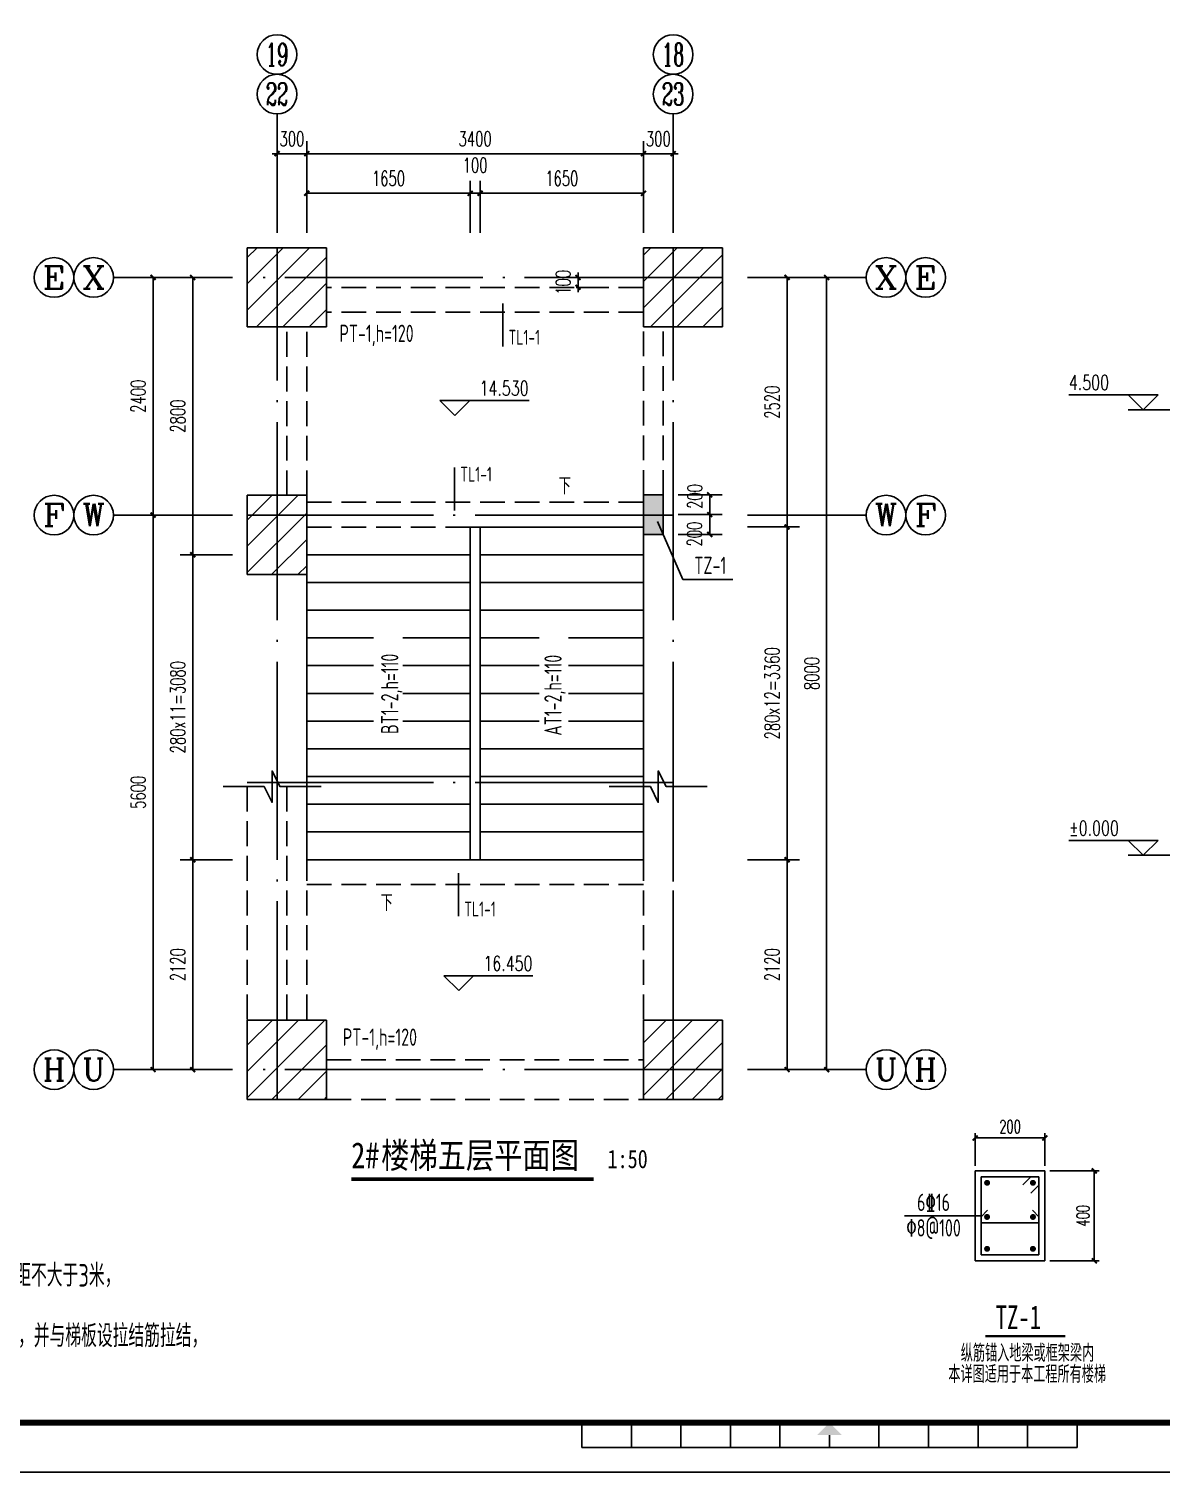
# Model space of a CAD drawing. Extents: x 239268 to 489116, y -316056 to -246175.
# Drawn here: x 275793 to 287227, y -311002 to -296427 of the extents above; entities that cross this region are included whole.
import ezdxf
from ezdxf.enums import TextEntityAlignment as Align

# ---------------------------------------------------------------- set-up
doc = ezdxf.new("R2010")
doc.units = 0
doc.header["$LTSCALE"] = 1000
doc.header["$MEASUREMENT"] = 0
doc.linetypes.add('DASH', pattern=[0.35, 0.25, -0.1])
doc.linetypes.add('DOTE', pattern=[2.42, 2, -0.2, 0.02, -0.2])
doc.layers.get('0').update_dxf_attribs({"linetype": 'CONTINUOUS'})
doc.layers.get('Defpoints').update_dxf_attribs({"color": 6, "linetype": 'CONTINUOUS'})
for name, color, linetype in [('3-ban', 84, 'CONTINUOUS'), ('3-HATCH', 8, 'CONTINUOUS'), ('3-liang-rein', 54, 'CONTINUOUS'), ('3-liang-s', 120, 'CONTINUOUS'), ('3-liang-s-1', 44, 'CONTINUOUS'), ('3-liang-xu', 120, 'DASH'), ('A-STRUC', 4, 'CONTINUOUS'), ('AXIS', 3, 'CONTINUOUS'), ('AXIS_TEXT', 7, 'CONTINUOUS'), ('COLUMN', 2, 'CONTINUOUS'), ('DIM', 4, 'CONTINUOUS'), ('DIM_ELEV', 3, 'CONTINUOUS'), ('DIM_SYMB', 3, 'CONTINUOUS'), ('DOTE', 26, 'DOTE'), ('PUB_TEXT', 7, 'CONTINUOUS'), ('R', 1, 'CONTINUOUS'), ('STAIR', 4, 'CONTINUOUS'), ('TL-DIM', 50, 'CONTINUOUS'), ('图框', 85, 'CONTINUOUS')]:
    doc.layers.add(name, color=color, linetype=linetype)
doc.styles.add('_TCH_AXIS', font='COMPLEX', dxfattribs={"bigfont": 'GBCBIG'})
doc.styles.add('_TCH_DIM', font='SIMPLEX', dxfattribs={"bigfont": 'GBCBIG'})
doc.styles.add('COMPLEX', font='COMPLEX')
doc.styles.add('DIM_FONT', font='SIMPLEX.shx', dxfattribs={"width": 0.65})
doc.styles.add('TSSD_Rein', font='Tssdeng.shx', dxfattribs={"width": 0.7, "bigfont": 'hztxt.shx'})
doc.styles.add('XY', font='SimSun.ttf', dxfattribs={"height": 600})
doc.styles.add('房间名称', font='SIMHEI.TTF', dxfattribs={"width": 0.8})
doc.dimstyles.new('DIMN50', dxfattribs={"dimscale": 0.5, "dimtxt": 300, "dimasz": 100, "dimexe": 250, "dimexo": 300, "dimgap": 150, "dimtad": 1, "dimdec": 0, "dimzin": 0, "dimdsep": 46, "dimtxsty": 'DIM_FONT', "dimblk": 'ARCHTICK', "dimcen": 0.09, "dimclrt": 7, "dimazin": 2, "dimtfac": 1, "dimtdec": 0, "dimtix": 1, "dimtmove": 2, "dimatfit": 3, "dimfxl": 0, "dimtolj": 1, "dimtzin": 0, "dimarcsym": 0})

# ---------------------------------------------------------------- blocks, each defined once
blk = doc.blocks.new('_ArchTick')
at = {"color": 0, "linetype": 'ByBlock', "const_width": 0.4}
blk.add_lwpolyline([(-0.5, -0.5), (0.5, 0.5)], dxfattribs=at)
blk = doc.blocks.new('*D610')
at = {"layer": 'AXIS', "color": 0, "lineweight": -2}
for p, q in [((278599, -298487), (278599, -297962)), ((280249, -298487), (280249, -297962)), ((278599, -298087), (280249, -298087))]:
    blk.add_line(p, q, dxfattribs=at)
at = {"layer": 'Defpoints', "color": 0}
for p in [(280249, -298087), (278599, -298637), (280249, -298637)]:
    blk.add_point(p, dxfattribs=at)
at = {"layer": 'AXIS', "color": 0, "lineweight": -2, "xscale": 50, "yscale": 50, "zscale": 50, "rotation": 180}
blk.add_blockref('_ArchTick', (278599, -298087), dxfattribs=at)
at = {"layer": 'AXIS', "color": 0, "lineweight": -2, "xscale": 50, "yscale": 50, "zscale": 50}
blk.add_blockref('_ArchTick', (280249, -298087), dxfattribs=at)
at = {"layer": 'AXIS', "color": 7, "insert": (279424, -297937), "char_height": 150, "attachment_point": 5, "style": 'DIM_FONT'}
blk.add_mtext('\\A1;1650', dxfattribs=at)
blk = doc.blocks.new('*D611')
at = {"layer": 'AXIS', "color": 0, "lineweight": -2}
for p, q in [((280249, -298487), (280249, -297962)), ((280349, -298487), (280349, -297962)), ((280249, -298087), (280199, -298087)), ((280249, -298087), (280349, -298087)), ((280349, -298087), (280399, -298087))]:
    blk.add_line(p, q, dxfattribs=at)
at = {"layer": 'Defpoints', "color": 0}
for p in [(280349, -298087), (280249, -298637), (280349, -298637)]:
    blk.add_point(p, dxfattribs=at)
at = {"layer": 'AXIS', "color": 0, "lineweight": -2, "xscale": 50, "yscale": 50, "zscale": 50}
blk.add_blockref('_ArchTick', (280249, -298087), dxfattribs=at)
at = {"layer": 'AXIS', "color": 0, "lineweight": -2, "xscale": 50, "yscale": 50, "zscale": 50, "rotation": 180}
blk.add_blockref('_ArchTick', (280349, -298087), dxfattribs=at)
at = {"layer": 'AXIS', "color": 7, "insert": (280299, -297803), "char_height": 150, "attachment_point": 5, "style": 'DIM_FONT'}
blk.add_mtext('\\A1;100', dxfattribs=at)
blk = doc.blocks.new('*D612')
at = {"layer": 'AXIS', "color": 0, "lineweight": -2}
for p, q in [((280349, -298487), (280349, -297962)), ((281999, -298487), (281999, -297962)), ((280349, -298087), (281999, -298087))]:
    blk.add_line(p, q, dxfattribs=at)
at = {"layer": 'Defpoints', "color": 0}
for p in [(281999, -298087), (280349, -298637), (281999, -298637)]:
    blk.add_point(p, dxfattribs=at)
at = {"layer": 'AXIS', "color": 0, "lineweight": -2, "xscale": 50, "yscale": 50, "zscale": 50, "rotation": 180}
blk.add_blockref('_ArchTick', (280349, -298087), dxfattribs=at)
at = {"layer": 'AXIS', "color": 0, "lineweight": -2, "xscale": 50, "yscale": 50, "zscale": 50}
blk.add_blockref('_ArchTick', (281999, -298087), dxfattribs=at)
at = {"layer": 'AXIS', "color": 7, "insert": (281174, -297937), "char_height": 150, "attachment_point": 5, "style": 'DIM_FONT'}
blk.add_mtext('\\A1;1650', dxfattribs=at)
blk = doc.blocks.new('*D613')
at = {"layer": 'AXIS', "color": 0, "lineweight": -2}
for p, q in [((278299, -298487), (278299, -297562)), ((278599, -298487), (278599, -297562)), ((278299, -297687), (278249, -297687)), ((278299, -297687), (278599, -297687)), ((278599, -297687), (278649, -297687))]:
    blk.add_line(p, q, dxfattribs=at)
at = {"layer": 'Defpoints', "color": 0}
for p in [(278599, -297687), (278299, -298637), (278599, -298637)]:
    blk.add_point(p, dxfattribs=at)
at = {"layer": 'AXIS', "color": 0, "lineweight": -2, "xscale": 50, "yscale": 50, "zscale": 50}
blk.add_blockref('_ArchTick', (278299, -297687), dxfattribs=at)
at = {"layer": 'AXIS', "color": 0, "lineweight": -2, "xscale": 50, "yscale": 50, "zscale": 50, "rotation": 180}
blk.add_blockref('_ArchTick', (278599, -297687), dxfattribs=at)
at = {"layer": 'AXIS', "color": 7, "insert": (278449, -297537), "char_height": 150, "attachment_point": 5, "style": 'DIM_FONT'}
blk.add_mtext('\\A1;300', dxfattribs=at)
blk = doc.blocks.new('*D614')
at = {"layer": 'AXIS', "color": 0, "lineweight": -2}
for p, q in [((278599, -298487), (278599, -297562)), ((281999, -298487), (281999, -297562)), ((278599, -297687), (281999, -297687))]:
    blk.add_line(p, q, dxfattribs=at)
at = {"layer": 'Defpoints', "color": 0}
for p in [(281999, -297687), (278599, -298637), (281999, -298637)]:
    blk.add_point(p, dxfattribs=at)
at = {"layer": 'AXIS', "color": 0, "lineweight": -2, "xscale": 50, "yscale": 50, "zscale": 50, "rotation": 180}
blk.add_blockref('_ArchTick', (278599, -297687), dxfattribs=at)
at = {"layer": 'AXIS', "color": 0, "lineweight": -2, "xscale": 50, "yscale": 50, "zscale": 50}
blk.add_blockref('_ArchTick', (281999, -297687), dxfattribs=at)
at = {"layer": 'AXIS', "color": 7, "insert": (280299, -297537), "char_height": 150, "attachment_point": 5, "style": 'DIM_FONT'}
blk.add_mtext('\\A1;3400', dxfattribs=at)
blk = doc.blocks.new('*D615')
at = {"layer": 'AXIS', "color": 0, "lineweight": -2}
for p, q in [((281999, -298487), (281999, -297562)), ((282299, -298487), (282299, -297562)), ((281999, -297687), (281949, -297687)), ((281999, -297687), (282299, -297687)), ((282299, -297687), (282349, -297687))]:
    blk.add_line(p, q, dxfattribs=at)
at = {"layer": 'Defpoints', "color": 0}
for p in [(282299, -297687), (281999, -298637), (282299, -298637)]:
    blk.add_point(p, dxfattribs=at)
at = {"layer": 'AXIS', "color": 0, "lineweight": -2, "xscale": 50, "yscale": 50, "zscale": 50}
blk.add_blockref('_ArchTick', (281999, -297687), dxfattribs=at)
at = {"layer": 'AXIS', "color": 0, "lineweight": -2, "xscale": 50, "yscale": 50, "zscale": 50, "rotation": 180}
blk.add_blockref('_ArchTick', (282299, -297687), dxfattribs=at)
at = {"layer": 'AXIS', "color": 7, "insert": (282149, -297537), "char_height": 150, "attachment_point": 5, "style": 'DIM_FONT'}
blk.add_mtext('\\A1;300', dxfattribs=at)
blk = doc.blocks.new('*D542')
at = {"layer": 'AXIS', "color": 0, "lineweight": -2}
for p, q in [((283049, -304817), (283574, -304817)), ((283449, -306937), (283449, -304817)), ((283049, -306937), (283574, -306937))]:
    blk.add_line(p, q, dxfattribs=at)
at = {"layer": 'Defpoints', "color": 0}
for p in [(282899, -304817), (283449, -304817), (282899, -306937)]:
    blk.add_point(p, dxfattribs=at)
at = {"layer": 'AXIS', "color": 0, "lineweight": -2, "xscale": 50, "yscale": 50, "zscale": 50}
for p, rotation in [((283449, -304817), 90), ((283449, -306937), 270)]:
    blk.add_blockref('_ArchTick', p, dxfattribs=dict(at, rotation=rotation))
at = {"layer": 'AXIS', "color": 7, "insert": (283299, -305877), "char_height": 150, "attachment_point": 5, "rotation": 90, "style": 'DIM_FONT'}
blk.add_mtext('\\A1;2120', dxfattribs=at)
blk = doc.blocks.new('*D543')
at = {"layer": 'AXIS', "color": 0, "lineweight": -2}
for p, q in [((283049, -301457), (283574, -301457)), ((283449, -304817), (283449, -301457)), ((283049, -304817), (283574, -304817))]:
    blk.add_line(p, q, dxfattribs=at)
at = {"layer": 'Defpoints', "color": 0}
for p in [(282899, -301457), (283449, -301457), (282899, -304817)]:
    blk.add_point(p, dxfattribs=at)
at = {"layer": 'AXIS', "color": 0, "lineweight": -2, "xscale": 50, "yscale": 50, "zscale": 50}
for p, rotation in [((283449, -301457), 90), ((283449, -304817), 270)]:
    blk.add_blockref('_ArchTick', p, dxfattribs=dict(at, rotation=rotation))
at = {"layer": 'AXIS', "color": 7, "insert": (283299, -303137), "char_height": 150, "attachment_point": 5, "rotation": 90, "style": 'DIM_FONT'}
blk.add_mtext('\\A1;280x12=3360', dxfattribs=at)
blk = doc.blocks.new('*D544')
at = {"layer": 'AXIS', "color": 0, "lineweight": -2}
for p, q in [((283049, -298937), (283574, -298937)), ((283449, -301457), (283449, -298937)), ((283049, -301457), (283574, -301457))]:
    blk.add_line(p, q, dxfattribs=at)
at = {"layer": 'Defpoints', "color": 0}
for p in [(282899, -298937), (283449, -298937), (282899, -301457)]:
    blk.add_point(p, dxfattribs=at)
at = {"layer": 'AXIS', "color": 0, "lineweight": -2, "xscale": 50, "yscale": 50, "zscale": 50}
for p, rotation in [((283449, -298937), 90), ((283449, -301457), 270)]:
    blk.add_blockref('_ArchTick', p, dxfattribs=dict(at, rotation=rotation))
at = {"layer": 'AXIS', "color": 7, "insert": (283299, -300197), "char_height": 150, "attachment_point": 5, "rotation": 90, "style": 'DIM_FONT'}
blk.add_mtext('\\A1;2520', dxfattribs=at)
blk = doc.blocks.new('*D545')
at = {"layer": 'AXIS', "color": 0, "lineweight": -2}
for p, q in [((283049, -298937), (283974, -298937)), ((283849, -306937), (283849, -298937)), ((283049, -306937), (283974, -306937))]:
    blk.add_line(p, q, dxfattribs=at)
at = {"layer": 'Defpoints', "color": 0}
for p in [(282899, -298937), (283849, -298937), (282899, -306937)]:
    blk.add_point(p, dxfattribs=at)
at = {"layer": 'AXIS', "color": 0, "lineweight": -2, "xscale": 50, "yscale": 50, "zscale": 50}
for p, rotation in [((283849, -298937), 90), ((283849, -306937), 270)]:
    blk.add_blockref('_ArchTick', p, dxfattribs=dict(at, rotation=rotation))
at = {"layer": 'AXIS', "color": 7, "insert": (283699, -302937), "char_height": 150, "attachment_point": 5, "rotation": 90, "style": 'DIM_FONT'}
blk.add_mtext('\\A1;8000', dxfattribs=at)
blk = doc.blocks.new('*D546')
at = {"layer": 'AXIS', "color": 0, "lineweight": -2}
for p, q in [((277849, -304817), (277322, -304817)), ((277447, -306937), (277447, -304817)), ((277849, -306937), (277322, -306937))]:
    blk.add_line(p, q, dxfattribs=at)
at = {"layer": 'Defpoints', "color": 0}
for p in [(277447, -304817), (277999, -304817), (277999, -306937)]:
    blk.add_point(p, dxfattribs=at)
at = {"layer": 'AXIS', "color": 0, "lineweight": -2, "xscale": 50, "yscale": 50, "zscale": 50}
for p, rotation in [((277447, -304817), 90), ((277447, -306937), 270)]:
    blk.add_blockref('_ArchTick', p, dxfattribs=dict(at, rotation=rotation))
at = {"layer": 'AXIS', "color": 7, "insert": (277297, -305877), "char_height": 150, "attachment_point": 5, "rotation": 90, "style": 'DIM_FONT'}
blk.add_mtext('\\A1;2120', dxfattribs=at)
blk = doc.blocks.new('*D547')
at = {"layer": 'AXIS', "color": 0, "lineweight": -2}
for p, q in [((277849, -301737), (277322, -301737)), ((277447, -304817), (277447, -301737)), ((277849, -304817), (277322, -304817))]:
    blk.add_line(p, q, dxfattribs=at)
at = {"layer": 'Defpoints', "color": 0}
for p in [(277447, -301737), (277999, -301737), (277999, -304817)]:
    blk.add_point(p, dxfattribs=at)
at = {"layer": 'AXIS', "color": 0, "lineweight": -2, "xscale": 50, "yscale": 50, "zscale": 50}
for p, rotation in [((277447, -301737), 90), ((277447, -304817), 270)]:
    blk.add_blockref('_ArchTick', p, dxfattribs=dict(at, rotation=rotation))
at = {"layer": 'AXIS', "color": 7, "insert": (277297, -303277), "char_height": 150, "attachment_point": 5, "rotation": 90, "style": 'DIM_FONT'}
blk.add_mtext('\\A1;280x11=3080', dxfattribs=at)
blk = doc.blocks.new('*D548')
at = {"layer": 'AXIS', "color": 0, "lineweight": -2}
for p, q in [((277849, -298937), (277322, -298937)), ((277447, -301737), (277447, -298937)), ((277849, -301737), (277322, -301737))]:
    blk.add_line(p, q, dxfattribs=at)
at = {"layer": 'Defpoints', "color": 0}
for p in [(277447, -298937), (277999, -298937), (277999, -301737)]:
    blk.add_point(p, dxfattribs=at)
at = {"layer": 'AXIS', "color": 0, "lineweight": -2, "xscale": 50, "yscale": 50, "zscale": 50}
for p, rotation in [((277447, -298937), 90), ((277447, -301737), 270)]:
    blk.add_blockref('_ArchTick', p, dxfattribs=dict(at, rotation=rotation))
at = {"layer": 'AXIS', "color": 7, "insert": (277297, -300337), "char_height": 150, "attachment_point": 5, "rotation": 90, "style": 'DIM_FONT'}
blk.add_mtext('\\A1;2800', dxfattribs=at)
blk = doc.blocks.new('*D549')
at = {"layer": 'AXIS', "color": 0, "lineweight": -2}
for p, q in [((277849, -301337), (276922, -301337)), ((277047, -306937), (277047, -301337)), ((277849, -306937), (276922, -306937))]:
    blk.add_line(p, q, dxfattribs=at)
at = {"layer": 'Defpoints', "color": 0}
for p in [(277047, -301337), (277999, -301337), (277999, -306937)]:
    blk.add_point(p, dxfattribs=at)
at = {"layer": 'AXIS', "color": 0, "lineweight": -2, "xscale": 50, "yscale": 50, "zscale": 50}
for p, rotation in [((277047, -301337), 90), ((277047, -306937), 270)]:
    blk.add_blockref('_ArchTick', p, dxfattribs=dict(at, rotation=rotation))
at = {"layer": 'AXIS', "color": 7, "insert": (276897, -304137), "char_height": 150, "attachment_point": 5, "rotation": 90, "style": 'DIM_FONT'}
blk.add_mtext('\\A1;5600', dxfattribs=at)
blk = doc.blocks.new('*D550')
at = {"layer": 'AXIS', "color": 0, "lineweight": -2}
for p, q in [((277849, -298937), (276922, -298937)), ((277047, -301337), (277047, -298937)), ((277849, -301337), (276922, -301337))]:
    blk.add_line(p, q, dxfattribs=at)
at = {"layer": 'Defpoints', "color": 0}
for p in [(277047, -298937), (277999, -298937), (277999, -301337)]:
    blk.add_point(p, dxfattribs=at)
at = {"layer": 'AXIS', "color": 0, "lineweight": -2, "xscale": 50, "yscale": 50, "zscale": 50}
for p, rotation in [((277047, -298937), 90), ((277047, -301337), 270)]:
    blk.add_blockref('_ArchTick', p, dxfattribs=dict(at, rotation=rotation))
at = {"layer": 'AXIS', "color": 7, "insert": (276897, -300137), "char_height": 150, "attachment_point": 5, "rotation": 90, "style": 'DIM_FONT'}
blk.add_mtext('\\A1;2400', dxfattribs=at)
blk = doc.blocks.new('_AXISO')
blk.add_circle((0, 0), 0.5)
at = {"layer": 'AXIS_TEXT', "style": 'COMPLEX', "width": 1.041667}
blk.add_attdef('A', text='', height=0.56, dxfattribs=at).set_placement((-0.25, -0.28), (0.25, -0.28), align=Align.FIT)
blk = doc.blocks.new('TJAD_TK_A1')
at = {"layer": '图框'}
for p, q in [((870.88, 361.45), (870.88, 366.45)), ((880.88, 361.45), (880.88, 366.45)), ((890.88, 361.45), (890.88, 366.45)), ((900.88, 361.45), (900.88, 366.45)), ((910.88, 361.45), (910.88, 366.45)), ((930.88, 361.45), (930.88, 366.45)), ((940.88, 361.45), (940.88, 366.45)), ((950.88, 361.45), (950.88, 366.45)), ((960.88, 361.45), (960.88, 366.45)), ((970.88, 361.45), (970.88, 366.45)), ((870.88, 361.45), (970.88, 361.45)), ((500.38, 356.45), (1341.38, 356.45))]:
    blk.add_line(p, q, dxfattribs=at)
at = {"layer": '图框', "const_width": 1.2}
blk.add_lwpolyline([(1331.38, 940.45), (525.38, 940.45), (525.38, 366.45), (1331.38, 366.45)], close=True, dxfattribs=at)
at = {"layer": '图框', "const_width": 0.3}
blk.add_lwpolyline([(920.88, 363.95), (920.88, 361.45)], dxfattribs=at)
at = {"layer": '图框'}
blk.add_solid([(918.38, 363.95), (923.38, 363.95), (920.88, 366.45)], dxfattribs=at)
blk = doc.blocks.new('*D704')
at = {"layer": 'Defpoints', "color": 0}
for p in [(285349, -307627), (285349, -307960), (286052, -307960)]:
    blk.add_point(p, dxfattribs=at)
at = {"layer": 'DIM', "lineweight": -2}
for p, q in [((285349, -307910), (285349, -307577)), ((286052, -307627), (285349, -307627)), ((286052, -307910), (286052, -307577))]:
    blk.add_line(p, q, dxfattribs=at)
at = {"layer": 'DIM', "lineweight": -2, "xscale": 50, "yscale": 50, "zscale": 50, "rotation": 180}
blk.add_blockref('_ArchTick', (285349, -307627), dxfattribs=at)
at = {"layer": 'DIM', "lineweight": -2, "xscale": 50, "yscale": 50, "zscale": 50}
blk.add_blockref('_ArchTick', (286052, -307627), dxfattribs=at)
at = {"layer": 'DIM', "color": 3, "insert": (285701, -307512), "char_height": 130, "attachment_point": 5, "style": 'DIM_FONT'}
blk.add_mtext('\\A1;200', dxfattribs=at)
blk = doc.blocks.new('*D705')
at = {"layer": 'Defpoints', "color": 0}
for p in [(286052, -307960), (286552, -307960), (286052, -308867)]:
    blk.add_point(p, dxfattribs=at)
at = {"layer": 'DIM', "lineweight": -2}
for p, q in [((286102, -307960), (286602, -307960)), ((286552, -308867), (286552, -307960)), ((286102, -308867), (286602, -308867))]:
    blk.add_line(p, q, dxfattribs=at)
at = {"layer": 'DIM', "lineweight": -2, "xscale": 50, "yscale": 50, "zscale": 50}
for p, rotation in [((286552, -307960), 90), ((286552, -308867), 270)]:
    blk.add_blockref('_ArchTick', p, dxfattribs=dict(at, rotation=rotation))
at = {"layer": 'DIM', "color": 3, "insert": (286437, -308413), "char_height": 130, "attachment_point": 5, "rotation": 90, "style": 'DIM_FONT'}
blk.add_mtext('\\A1;400', dxfattribs=at)
blk = doc.blocks.new('*D709')
at = {"layer": '3-liang-s', "color": 0, "lineweight": -2}
for p, q in [((281338, -298937), (281338, -298887)), ((281318, -298937), (281463, -298937)), ((281318, -299037), (281463, -299037)), ((281338, -298937), (281338, -299037)), ((281338, -299037), (281338, -299087))]:
    blk.add_line(p, q, dxfattribs=at)
at = {"layer": 'Defpoints', "color": 0}
for p in [(281168, -298937), (281168, -299037), (281338, -299037)]:
    blk.add_point(p, dxfattribs=at)
at = {"layer": '3-liang-s', "color": 0, "lineweight": -2, "xscale": 50, "yscale": 50, "zscale": 50}
for p, rotation in [((281338, -298937), 270), ((281338, -299037), 90)]:
    blk.add_blockref('_ArchTick', p, dxfattribs=dict(at, rotation=rotation))
at = {"layer": '3-liang-s', "color": 7, "insert": (281188, -298987), "char_height": 150, "attachment_point": 5, "rotation": 90, "style": 'DIM_FONT'}
blk.add_mtext('\\A1;100', dxfattribs=at)
blk = doc.blocks.new('*D716')
at = {"layer": '3-liang-s', "color": 0, "lineweight": -2}
for p, q in [((282349, -301132), (282793, -301132)), ((282668, -301132), (282668, -301332)), ((282349, -301332), (282793, -301332))]:
    blk.add_line(p, q, dxfattribs=at)
at = {"layer": 'Defpoints', "color": 0}
for p in [(282199, -301132), (282199, -301332), (282668, -301332)]:
    blk.add_point(p, dxfattribs=at)
at = {"layer": '3-liang-s', "color": 0, "lineweight": -2, "xscale": 50, "yscale": 50, "zscale": 50}
for p, rotation in [((282668, -301132), 90), ((282668, -301332), 270)]:
    blk.add_blockref('_ArchTick', p, dxfattribs=dict(at, rotation=rotation))
at = {"layer": '3-liang-s', "color": 7, "insert": (282518, -301149), "char_height": 150, "attachment_point": 5, "rotation": 90, "style": 'DIM_FONT'}
blk.add_mtext('\\A1;200', dxfattribs=at)
blk = doc.blocks.new('*D717')
at = {"layer": '3-liang-s', "color": 0, "lineweight": -2}
for p, q in [((282349, -301332), (282793, -301332)), ((282668, -301332), (282668, -301532)), ((282348, -301532), (282793, -301532))]:
    blk.add_line(p, q, dxfattribs=at)
at = {"layer": 'Defpoints', "color": 0}
for p in [(282199, -301332), (282198, -301532), (282668, -301532)]:
    blk.add_point(p, dxfattribs=at)
at = {"layer": '3-liang-s', "color": 0, "lineweight": -2, "xscale": 50, "yscale": 50, "zscale": 50}
for p, rotation in [((282668, -301332), 90), ((282668, -301532), 270)]:
    blk.add_blockref('_ArchTick', p, dxfattribs=dict(at, rotation=rotation))
at = {"layer": '3-liang-s', "color": 7, "insert": (282515, -301529), "char_height": 150, "attachment_point": 5, "rotation": 90, "style": 'DIM_FONT'}
blk.add_mtext('\\A1;200', dxfattribs=at)

msp = doc.modelspace()

# ---------------------------------------------------------------- hatches: boundary and pattern name
at = {"layer": '3-HATCH'}
h = msp.add_hatch(dxfattribs=at)
h.set_pattern_fill('ANSI31', color=256, scale=1500, style=0)
h.paths.add_polyline_path([(278798.5, -298637.2), (277998.5, -298637.2), (277998.5, -299437.2), (278798.5, -299437.2)])
h = msp.add_hatch(dxfattribs=at)
h.set_pattern_fill('ANSI31', color=256, scale=1500, style=0)
h.paths.add_polyline_path([(282798.5, -298637.2), (281998.5, -298637.2), (281998.5, -299437.2), (282798.5, -299437.2)])
h = msp.add_hatch(dxfattribs=at)
h.set_pattern_fill('ANSI31', color=256, scale=1500, style=0)
h.paths.add_polyline_path([(278598.5, -301937.2), (278598.5, -301137.2), (277998.5, -301137.2), (277998.5, -301937.2)])
msp.add_hatch(color=256, dxfattribs=at).paths.add_polyline_path([(281998.5, -301532.2), (282198.5, -301532.2), (282198.5, -301132.2), (281998.5, -301132.2)])
h = msp.add_hatch(dxfattribs=at)
h.set_pattern_fill('ANSI31', color=256, scale=1500, style=0)
h.paths.add_polyline_path([(278798.5, -306437.2), (277998.5, -306437.2), (277998.5, -307237.2), (278798.5, -307237.2)])
h = msp.add_hatch(dxfattribs=at)
h.set_pattern_fill('ANSI31', color=256, scale=1500, style=0)
h.paths.add_polyline_path([(282798.5, -306437.2), (281998.5, -306437.2), (281998.5, -307237.2), (282798.5, -307237.2)])

# ---------------------------------------------------------------- linework, layer by layer
at = {"layer": '3-ban'}
for p, q in [((282141.4, -301402), (282398.1, -301989)), ((282398.1, -301989), (282902.1, -301989)), ((285409.1, -308413.3), (284636.3, -308413.3))]:
    msp.add_line(p, q, dxfattribs=at)
at = {"layer": '3-liang-rein'}
for p, q in [((280577.9, -299633.7), (280577.9, -299200.7)), ((280091.5, -301290.2), (280091.5, -300857.2)), ((280130.6, -305386.2), (280130.6, -304953.2))]:
    msp.add_line(p, q, dxfattribs=at)
at = {"layer": '3-liang-s-1'}
for points in [[(278742.9, -304079.4), (278328.6, -304079.4), (278248.5, -303919.8), (278248.5, -304239.1), (278168.4, -304079.4), (277754.1, -304079.4)], [(282642.9, -304079.4), (282228.6, -304079.4), (282148.5, -303919.8), (282148.5, -304239.1), (282068.4, -304079.4), (281654.1, -304079.4)]]:
    msp.add_lwpolyline(points, dxfattribs=at)
at = {"layer": '3-liang-xu'}
for p, q in [((281998.5, -299037.2), (278798.5, -299037.2)), ((281998.5, -299287.2), (278798.5, -299287.2)), ((278398.5, -301137.2), (278398.5, -299437.2)), ((278598.5, -301137.2), (278598.5, -299437.2)), ((281998.5, -301132.2), (281998.5, -299437.2)), ((282198.5, -301132.2), (282198.5, -299437.2)), ((281998.5, -301207.2), (278598.5, -301207.2)), ((281998.5, -301457.2), (278598.5, -301457.2)), ((277998.5, -304079.4), (277998.5, -306437.2)), ((278398.5, -304079.4), (278398.5, -306437.2)), ((278598.5, -304079.4), (278598.5, -306437.2)), ((281998.5, -304079.4), (281998.5, -306437.2)), ((282298.5, -304079.4), (282298.5, -306437.2)), ((281998.5, -304817.2), (278598.5, -304817.2)), ((281998.5, -305067.2), (278598.5, -305067.2)), ((278798.5, -306837.2), (281998.5, -306837.2)), ((278798.5, -307237.2), (281998.5, -307237.2))]:
    msp.add_line(p, q, dxfattribs=at)
at = {"layer": 'A-STRUC'}
for p, q in [((285349.1, -307959.9), (286052.1, -307959.9)), ((285349.1, -308866.7), (285349.1, -307959.9)), ((286052.1, -307959.9), (286052.1, -308866.7)), ((285349.1, -308866.7), (286052.1, -308866.7))]:
    msp.add_line(p, q, dxfattribs=at)
at = {"layer": 'AXIS'}
for p, q in [((278298.5, -296885.4), (278298.5, -296885.4)), ((282298.5, -296885.4), (282298.5, -296885.4)), ((278298.5, -298487.2), (278298.5, -297285.4)), ((282298.5, -298487.2), (282298.5, -297285.4)), ((276246.8, -298937.2), (276246.8, -298937.2)), ((277848.5, -298937.2), (276646.8, -298937.2)), ((283048.5, -298937.2), (284248.5, -298937.2)), ((284648.5, -298937.2), (284648.5, -298937.2)), ((276246.8, -301337.2), (276246.8, -301337.2)), ((277848.5, -301337.2), (276646.8, -301337.2)), ((283048.5, -301337.2), (284248.5, -301337.2)), ((284648.5, -301337.2), (284648.5, -301337.2)), ((276246.8, -306937.2), (276246.8, -306937.2)), ((277848.5, -306937.2), (276646.8, -306937.2)), ((283048.5, -306937.2), (284248.5, -306937.2)), ((284648.5, -306937.2), (284648.5, -306937.2))]:
    msp.add_line(p, q, dxfattribs=at)
at = {"layer": 'COLUMN'}
for p, q in [((278798.5, -298637.2), (277998.5, -298637.2)), ((277998.5, -298637.2), (277998.5, -299437.2)), ((278798.5, -299437.2), (278798.5, -298637.2)), ((282798.5, -298637.2), (281998.5, -298637.2)), ((281998.5, -298637.2), (281998.5, -299437.2)), ((282798.5, -299437.2), (282798.5, -298637.2)), ((277998.5, -299437.2), (278798.5, -299437.2)), ((281998.5, -299437.2), (282798.5, -299437.2)), ((278598.5, -301137.2), (277998.5, -301137.2)), ((277998.5, -301137.2), (277998.5, -301937.2)), ((278598.5, -301937.2), (278598.5, -301137.2)), ((277998.5, -301937.2), (278598.5, -301937.2)), ((278798.5, -306437.2), (277998.5, -306437.2)), ((277998.5, -306437.2), (277998.5, -307237.2)), ((278798.5, -307237.2), (278798.5, -306437.2)), ((282798.5, -306437.2), (281998.5, -306437.2)), ((281998.5, -306437.2), (281998.5, -307237.2)), ((282798.5, -307237.2), (282798.5, -306437.2)), ((277998.5, -307237.2), (278798.5, -307237.2)), ((281998.5, -307237.2), (282798.5, -307237.2))]:
    msp.add_line(p, q, dxfattribs=at)
msp.add_lwpolyline([(281998.5, -301532.2), (282198.5, -301532.2), (282198.5, -301132.2), (281998.5, -301132.2)], close=True, dxfattribs=at)
at = {"layer": 'DIM_ELEV'}
for p, q in [((280094.1, -300330.2), (279944.1, -300180.2)), ((279944.1, -300180.2), (280844.1, -300180.2)), ((280094.1, -300330.2), (280244.1, -300180.2)), ((287195.3, -300122.4), (286295.3, -300122.4)), ((287045.3, -300272.4), (286895.3, -300122.4)), ((287045.3, -300272.4), (287195.3, -300122.4)), ((287906.3, -300272.4), (286895.3, -300272.4)), ((287195.3, -304622.4), (286295.3, -304622.4)), ((287045.3, -304772.4), (286895.3, -304622.4)), ((287045.3, -304772.4), (287195.3, -304622.4)), ((287906.3, -304772.4), (286895.3, -304772.4)), ((280133, -306138.6), (279983, -305988.6)), ((279983, -305988.6), (280883, -305988.6)), ((280133, -306138.6), (280283, -305988.6))]:
    msp.add_line(p, q, dxfattribs=at)
at = {"layer": 'DIM_SYMB'}
for points in [[(281203.5, -301207.2, 0, 0, 0), (281203.5, -301617.2, 40, 0, 0), (281203.5, -301767.2, 0, 0, 0)], [(279423.5, -304972.5, 0, 0, 0), (279423.5, -304562.5, 40, 0, 0), (279423.5, -304412.5, 0, 0, 0)]]:
    msp.add_lwpolyline(points, format="xyseb", dxfattribs=at)
at = {"layer": 'DIM_SYMB', "const_width": 35}
msp.add_lwpolyline([(279047.8, -308043.4), (281496, -308043.4)], dxfattribs=at)
at = {"layer": 'DOTE'}
for p, q in [((278298.5, -307237.2), (278298.5, -298637.2)), ((282298.5, -307237.2), (282298.5, -298637.2)), ((282798.5, -298937.2), (277998.5, -298937.2)), ((282298.5, -301337.2), (277998.5, -301337.2)), ((282298.5, -304037.2), (277998.5, -304037.2)), ((282798.5, -306937.2), (277998.5, -306937.2))]:
    msp.add_line(p, q, dxfattribs=at)
at = {"layer": 'R'}
for p, q in [((285409.1, -308019.9), (285992.1, -308019.9)), ((285409.1, -308806.7), (285409.1, -308019.9)), ((285909.1, -308019), (285828.4, -308099.7)), ((285993, -308102.9), (285912.3, -308183.6)), ((285992.1, -308019.9), (285992.1, -308806.7)), ((285474.2, -308357.8), (285409.1, -308424.8)), ((285927, -308357.8), (285992.1, -308424.8)), ((285409.1, -308483.8), (285992.1, -308483.8)), ((285992.1, -308806.7), (285409.1, -308806.7))]:
    msp.add_line(p, q, dxfattribs=at)
at = {"layer": 'R', "const_width": 30}
for points in [[(285454.1, -308079.9, 1), (285484.1, -308079.9, 1)], [(285947.1, -308079.9, -1), (285917.1, -308079.9, -1)], [(285454.1, -308424.5, -1), (285484.1, -308424.5, -1)], [(285947.1, -308424.5, 1), (285917.1, -308424.5, 1)], [(285454.1, -308746.7, -1), (285484.1, -308746.7, -1)], [(285947.1, -308746.7, 1), (285917.1, -308746.7, 1)]]:
    msp.add_lwpolyline(points, format="xyb", close=True, dxfattribs=at)
at = {"layer": 'STAIR'}
for p, q in [((280348.5, -301457.2), (280248.5, -301457.2)), ((280248.5, -301457.2), (280248.5, -301737.2)), ((280348.5, -301457.2), (281998.5, -301457.2)), ((280348.5, -304817.2), (280348.5, -301457.2)), ((281998.5, -304817.2), (281998.5, -301457.2)), ((280248.5, -301737.2), (278598.5, -301737.2)), ((280248.5, -301737.2), (280248.5, -304817.2)), ((280348.5, -301737.2), (281998.5, -301737.2)), ((278598.5, -301937.2), (278598.5, -304817.2)), ((280248.5, -302017.2), (278598.5, -302017.2)), ((280348.5, -302017.2), (281998.5, -302017.2)), ((280248.5, -302297.2), (278598.5, -302297.2)), ((280348.5, -302297.2), (281998.5, -302297.2)), ((279271.8, -302577.2), (278598.5, -302577.2)), ((280248.5, -302577.2), (279569.3, -302577.2)), ((280348.5, -302577.2), (280945.2, -302577.2)), ((281242.7, -302577.2), (281998.5, -302577.2)), ((279271.8, -302857.2), (278598.5, -302857.2)), ((280248.5, -302857.2), (279569.3, -302857.2)), ((280348.5, -302857.2), (280945.2, -302857.2)), ((281242.7, -302857.2), (281998.5, -302857.2)), ((279271.8, -303137.2), (278598.5, -303137.2)), ((280248.5, -303137.2), (279569.3, -303137.2)), ((280348.5, -303137.2), (280945.2, -303137.2)), ((281242.7, -303137.2), (281998.5, -303137.2)), ((279271.8, -303417.2), (278598.5, -303417.2)), ((280248.5, -303417.2), (279569.3, -303417.2)), ((280348.5, -303417.2), (280945.2, -303417.2)), ((281242.7, -303417.2), (281998.5, -303417.2)), ((280248.5, -303697.2), (278598.5, -303697.2)), ((280348.5, -303697.2), (281998.5, -303697.2)), ((280248.5, -303977.2), (278598.5, -303977.2)), ((280348.5, -303977.2), (281998.5, -303977.2)), ((280248.5, -304257.2), (278598.5, -304257.2)), ((280348.5, -304257.2), (281998.5, -304257.2)), ((280248.5, -304537.2), (278598.5, -304537.2)), ((280348.5, -304537.2), (281998.5, -304537.2)), ((280248.5, -304817.2), (278598.5, -304817.2)), ((280348.5, -304817.2), (280248.5, -304817.2)), ((280348.5, -304817.2), (280408.5, -304817.2)), ((280348.5, -304817.2), (280408.5, -304817.2)), ((280408.5, -304817.2), (281998.5, -304817.2))]:
    msp.add_line(p, q, dxfattribs=at)
at = {"layer": 'TL-DIM', "const_width": 21.6, "elevation": 1920}
msp.add_lwpolyline([(285449.8, -309628.1), (286260.6, -309628.1)], dxfattribs=at)
at = {"layer": '图框'}
msp.add_lwpolyline([(262852.4, -281301.7), (304902.4, -281301.7), (304902.4, -311001.7), (262852.4, -311001.7)], close=True, dxfattribs=at)

# ---------------------------------------------------------------- block references
at = {"layer": 'AXIS'}
ref = msp.add_blockref('_AXISO', (278298.5, -296685.4), dxfattribs=dict(at, xscale=400, yscale=400, zscale=400))
ref.add_attrib('A', '19', dxfattribs={"layer": 'AXIS_TEXT', "height": 226.27, "style": '_TCH_AXIS', "width": 0.724138}).set_placement((278185.4, -296798.6), (278411.7, -296798.6), align=Align.FIT)
ref = msp.add_blockref('_AXISO', (282298.5, -296685.4), dxfattribs=dict(at, xscale=400, yscale=400, zscale=400))
ref.add_attrib('A', '18', dxfattribs={"layer": 'AXIS_TEXT', "height": 226.27, "style": '_TCH_AXIS', "width": 0.724138}).set_placement((282185.4, -296798.6), (282411.7, -296798.6), align=Align.FIT)
ref = msp.add_blockref('_AXISO', (278298.5, -297085.4), dxfattribs=dict(at, xscale=400, yscale=400, zscale=400))
ref.add_attrib('A', '22', dxfattribs={"layer": 'AXIS_TEXT', "height": 226.27, "style": '_TCH_AXIS', "width": 0.617647}).set_placement((278185.4, -297198.6), (278411.7, -297198.6), align=Align.FIT)
ref = msp.add_blockref('_AXISO', (282298.5, -297085.4), dxfattribs=dict(at, xscale=400, yscale=400, zscale=400))
ref.add_attrib('A', '23', dxfattribs={"layer": 'AXIS_TEXT', "height": 226.27, "style": '_TCH_AXIS', "width": 0.617647}).set_placement((282185.4, -297198.6), (282411.7, -297198.6), align=Align.FIT)
ref = msp.add_blockref('_AXISO', (276046.8, -298937.2), dxfattribs=dict(at, xscale=400, yscale=400, zscale=400))
ref.add_attrib('A', 'E', dxfattribs={"layer": 'AXIS_TEXT', "height": 226.3, "style": '_TCH_AXIS', "width": 1.3125}).set_placement((275933.6, -299050.3), (276159.9, -299050.3), align=Align.FIT)
ref = msp.add_blockref('_AXISO', (276446.8, -298937.2), dxfattribs=dict(at, xscale=400, yscale=400, zscale=400))
ref.add_attrib('A', 'X', dxfattribs={"layer": 'AXIS_TEXT', "height": 226.3, "style": '_TCH_AXIS', "width": 1.166667}).set_placement((276333.6, -299050.3), (276559.9, -299050.3), align=Align.FIT)
ref = msp.add_blockref('_AXISO', (284448.5, -298937.2), dxfattribs=dict(at, xscale=400, yscale=400, zscale=400))
ref.add_attrib('A', 'X', dxfattribs={"layer": 'AXIS_TEXT', "height": 226.3, "style": '_TCH_AXIS', "width": 1.166667}).set_placement((284335.4, -299050.3), (284561.7, -299050.3), align=Align.FIT)
ref = msp.add_blockref('_AXISO', (284848.5, -298937.2), dxfattribs=dict(at, xscale=400, yscale=400, zscale=400))
ref.add_attrib('A', 'E', dxfattribs={"layer": 'AXIS_TEXT', "height": 226.3, "style": '_TCH_AXIS', "width": 1.3125}).set_placement((284735.4, -299050.3), (284961.7, -299050.3), align=Align.FIT)
ref = msp.add_blockref('_AXISO', (276046.8, -301337.2), dxfattribs=dict(at, xscale=400, yscale=400, zscale=400))
ref.add_attrib('A', 'F', dxfattribs={"layer": 'AXIS_TEXT', "height": 226.3, "style": '_TCH_AXIS', "width": 1.3125}).set_placement((275933.6, -301450.3), (276159.9, -301450.3), align=Align.FIT)
ref = msp.add_blockref('_AXISO', (276446.8, -301337.2), dxfattribs=dict(at, xscale=400, yscale=400, zscale=400))
ref.add_attrib('A', 'W', dxfattribs={"layer": 'AXIS_TEXT', "height": 226.3, "style": '_TCH_AXIS', "width": 0.954545}).set_placement((276333.6, -301450.3), (276559.9, -301450.3), align=Align.FIT)
ref = msp.add_blockref('_AXISO', (284448.5, -301337.2), dxfattribs=dict(at, xscale=400, yscale=400, zscale=400))
ref.add_attrib('A', 'W', dxfattribs={"layer": 'AXIS_TEXT', "height": 226.3, "style": '_TCH_AXIS', "width": 0.954545}).set_placement((284335.4, -301450.3), (284561.7, -301450.3), align=Align.FIT)
ref = msp.add_blockref('_AXISO', (284848.5, -301337.2), dxfattribs=dict(at, xscale=400, yscale=400, zscale=400))
ref.add_attrib('A', 'F', dxfattribs={"layer": 'AXIS_TEXT', "height": 226.3, "style": '_TCH_AXIS', "width": 1.3125}).set_placement((284735.4, -301450.3), (284961.7, -301450.3), align=Align.FIT)
ref = msp.add_blockref('_AXISO', (276046.8, -306937.2), dxfattribs=dict(at, xscale=400, yscale=400, zscale=400))
ref.add_attrib('A', 'H', dxfattribs={"layer": 'AXIS_TEXT', "height": 226.3, "style": '_TCH_AXIS', "width": 1.05}).set_placement((275933.6, -307050.3), (276159.9, -307050.3), align=Align.FIT)
ref = msp.add_blockref('_AXISO', (276446.8, -306937.2), dxfattribs=dict(at, xscale=400, yscale=400, zscale=400))
ref.add_attrib('A', 'U', dxfattribs={"layer": 'AXIS_TEXT', "height": 226.3, "style": '_TCH_AXIS', "width": 1.05}).set_placement((276333.6, -307050.3), (276559.9, -307050.3), align=Align.FIT)
ref = msp.add_blockref('_AXISO', (284448.5, -306937.2), dxfattribs=dict(at, xscale=400, yscale=400, zscale=400))
ref.add_attrib('A', 'U', dxfattribs={"layer": 'AXIS_TEXT', "height": 226.3, "style": '_TCH_AXIS', "width": 1.05}).set_placement((284335.4, -307050.3), (284561.7, -307050.3), align=Align.FIT)
ref = msp.add_blockref('_AXISO', (284848.5, -306937.2), dxfattribs=dict(at, xscale=400, yscale=400, zscale=400))
ref.add_attrib('A', 'H', dxfattribs={"layer": 'AXIS_TEXT', "height": 226.3, "style": '_TCH_AXIS', "width": 1.05}).set_placement((284735.4, -307050.3), (284961.7, -307050.3), align=Align.FIT)
at = {"layer": '图框', "xscale": 50, "yscale": 50, "zscale": 50}
msp.add_blockref('TJAD_TK_A1', (237833.4, -328824.2), dxfattribs=at)

# ---------------------------------------------------------------- texts
at = {"layer": '3-ban', "style": 'TSSD_Rein', "width": 0.7}
for s, height, p in [('PT-1,h=120', 175, (278928.3, -299589.3)), ('PT-1,h=120', 175, (278962.3, -306696.4)), ('%%1308@100', 175, (284653.3, -308622.4)), ('6. 楼梯间顶层砌体墙内圈梁（墙宽x200，4%%13114，%%1306@200）间距不大于3米，', 227.5, (270942.4, -309128.3)), ('楼梯间底部梯板间防火墙内也按上述要求设置两端和中间构造柱，并与梯板设拉结筋拉结，', 227.5, (271224.3, -309739.3)), ('纵筋锚入地梁或框架梁内', 175, (285203.3, -309886.9)), ('本详图适用于本工程所有楼梯', 175, (285077.7, -310100.4))]:
    msp.add_text(s, height=height, dxfattribs=at).set_placement(p)
for s, p in [('TZ-1', (282673.6, -301845, 1920)), ('6%%13216', (284928.5, -308277.2, 1920))]:
    msp.add_text(s, height=175, dxfattribs=at).set_placement(p, align=Align.MIDDLE)
for s, p in [('BT1-2,h=110', (279524.4, -303548.2)), ('AT1-2,h=110', (281173.3, -303564.6))]:
    msp.add_text(s, height=175, rotation=90, dxfattribs=at).set_placement(p)
at = {"layer": '3-liang-rein', "style": 'TSSD_Rein', "width": 0.7}
for p in [(280635.7, -299616.2), (280149.4, -300999), (280188.5, -305389.9)]:
    msp.add_text('TL1-1', height=150, dxfattribs=at).set_placement(p)
at = {"layer": 'PUB_TEXT'}
for s, height, style, width, p in [('4.500', 148.75, '_TCH_DIM', 0.705882, (286295.3, -300072.4)), ('14.530', 148.75, '_TCH_DIM', 0.705882, (280344.1, -300130.2)), ('%%P0.000', 148.75, '_TCH_DIM', 0.705882, (286295.3, -304572.4)), ('16.450', 148.75, '_TCH_DIM', 0.705882, (280383, -305938.6)), ('2#', 261.39, '房间名称', 0.8, (279047.8, -307932.1)), ('楼梯五层平面图', 261.39, '房间名称', 0.8, (279350.2, -307932.1)), ('1:50', 186.71, '房间名称', 0.8, (281636, -307932.1))]:
    msp.add_text(s, height=height, dxfattribs=dict(at, style=style, width=width)).set_placement(p)
at = {"layer": 'PUB_TEXT', "style": '_TCH_DIM'}
for p in [(281144.4, -301126.2), (279346.1, -305336.7)]:
    msp.add_text('下', height=168.8, dxfattribs=at).set_placement(p)
at = {"layer": 'TL-DIM', "style": 'XY', "width": 0.7}
msp.add_text('TZ-1', height=240, dxfattribs=at).set_placement((285556.5, -309556.6, 1920))

# ---------------------------------------------------------------- dimensions: what is measured, and where the dimension line sits
at = {"layer": '3-liang-s'}
dim = msp.add_linear_dim(base=(281337.9, -299037.2), p1=(281168, -298937.2), p2=(281168, -299037.2), angle=90, dimstyle='DIMN50', dxfattribs=at)
dim.commit()
dim.dimension.update_dxf_attribs({"geometry": '*D709', "text_midpoint": (281187.9, -298987.2)})
for base, p1, p2, picture, middle in [((282668, -301332.2), (282198.5, -301132.2), (282198.5, -301332.2), '*D716', (282518, -301148.9)), ((282668, -301532.2), (282198.5, -301332.2), (282198.4, -301532.2), '*D717', (282515.2, -301528.8))]:
    dim = msp.add_linear_dim(base=base, p1=p1, p2=p2, angle=90, dimstyle='DIMN50', dxfattribs=at)
    dim.commit()
    dim.dimension.update_dxf_attribs({"geometry": picture, "text_midpoint": middle, "dimtype": 160})
at = {"layer": 'AXIS'}
for p1, p2, distance, picture, middle in [((278298.5, -298637.2), (278598.5, -298637.2), 950, '*D613', (278448.5, -297537.2)), ((278598.5, -298637.2), (281998.5, -298637.2), 950, '*D614', (280298.5, -297537.2)), ((281998.5, -298637.2), (282298.5, -298637.2), 950, '*D615', (282148.5, -297537.2)), ((278598.5, -298637.2), (280248.5, -298637.2), 550, '*D610', (279423.5, -297937.2)), ((280348.5, -298637.2), (281998.5, -298637.2), 550, '*D612', (281173.5, -297937.2)), ((277998.5, -301337.2), (277998.5, -298937.2), 951.8, '*D550', (276896.8, -300137.2)), ((277998.5, -301737.2), (277998.5, -298937.2), 551.8, '*D548', (277296.8, -300337.2)), ((282898.5, -301457.2), (282898.5, -298937.2), -550, '*D544', (283298.5, -300197.2)), ((282898.5, -306937.2), (282898.5, -298937.2), -950, '*D545', (283698.5, -302937.2)), ((277998.5, -306937.2), (277998.5, -301337.2), 951.8, '*D549', (276896.8, -304137.2)), ((277998.5, -306937.2), (277998.5, -304817.2), 551.8, '*D546', (277296.8, -305877.2)), ((282898.5, -306937.2), (282898.5, -304817.2), -550, '*D542', (283298.5, -305877.2))]:
    dim = msp.add_aligned_dim(p1=p1, p2=p2, distance=distance, dimstyle='DIMN50', dxfattribs=at)
    dim.commit()
    dim.dimension.update_dxf_attribs({"geometry": picture, "text_midpoint": middle})
dim = msp.add_linear_dim(base=(280348.5, -298087.2), p1=(280248.5, -298637.2), p2=(280348.5, -298637.2), angle=0, dimstyle='DIMN50', dxfattribs=at)
dim.commit()
dim.dimension.update_dxf_attribs({"geometry": '*D611', "text_midpoint": (280298.5, -297803.5), "dimtype": 161})
for p1, p2, distance, text, picture, middle in [((282898.5, -304817.2), (282898.5, -301457.2), -550, '280x12=3360', '*D543', (283298.5, -303137.2)), ((277998.5, -304817.2), (277998.5, -301737.2), 551.8, '280x11=3080', '*D547', (277296.8, -303277.2))]:
    dim = msp.add_aligned_dim(p1=p1, p2=p2, distance=distance, text=text, dimstyle='DIMN50', dxfattribs=at)
    dim.commit()
    dim.dimension.update_dxf_attribs({"geometry": picture, "text_midpoint": middle})
at = {"layer": 'DIM'}
dim = msp.add_linear_dim(base=(285349.1, -307627.4), p1=(286052.1, -307959.9), p2=(285349.1, -307959.9), text='200', dimstyle='DIMN50', override={"dimtxt": 260, "dimexe": 100, "dimexo": 100, "dimgap": 100, "dimsah": 1, "dimclrd": 256, "dimclre": 256, "dimclrt": 3}, dxfattribs=at)
dim.commit()
dim.dimension.update_dxf_attribs({"geometry": '*D704', "text_midpoint": (285700.6, -307512.4)})
dim = msp.add_linear_dim(base=(286552.2, -307959.9), p1=(286052.1, -308866.7), p2=(286052.1, -307959.9), angle=270, text='400', dimstyle='DIMN50', override={"dimtxt": 260, "dimexe": 100, "dimexo": 100, "dimgap": 100, "dimsah": 1, "dimclrd": 256, "dimclre": 256, "dimclrt": 3}, dxfattribs=at)
dim.commit()
dim.dimension.update_dxf_attribs({"geometry": '*D705', "text_midpoint": (286437.2, -308413.3)})

doc.saveas('drawing.dxf')
